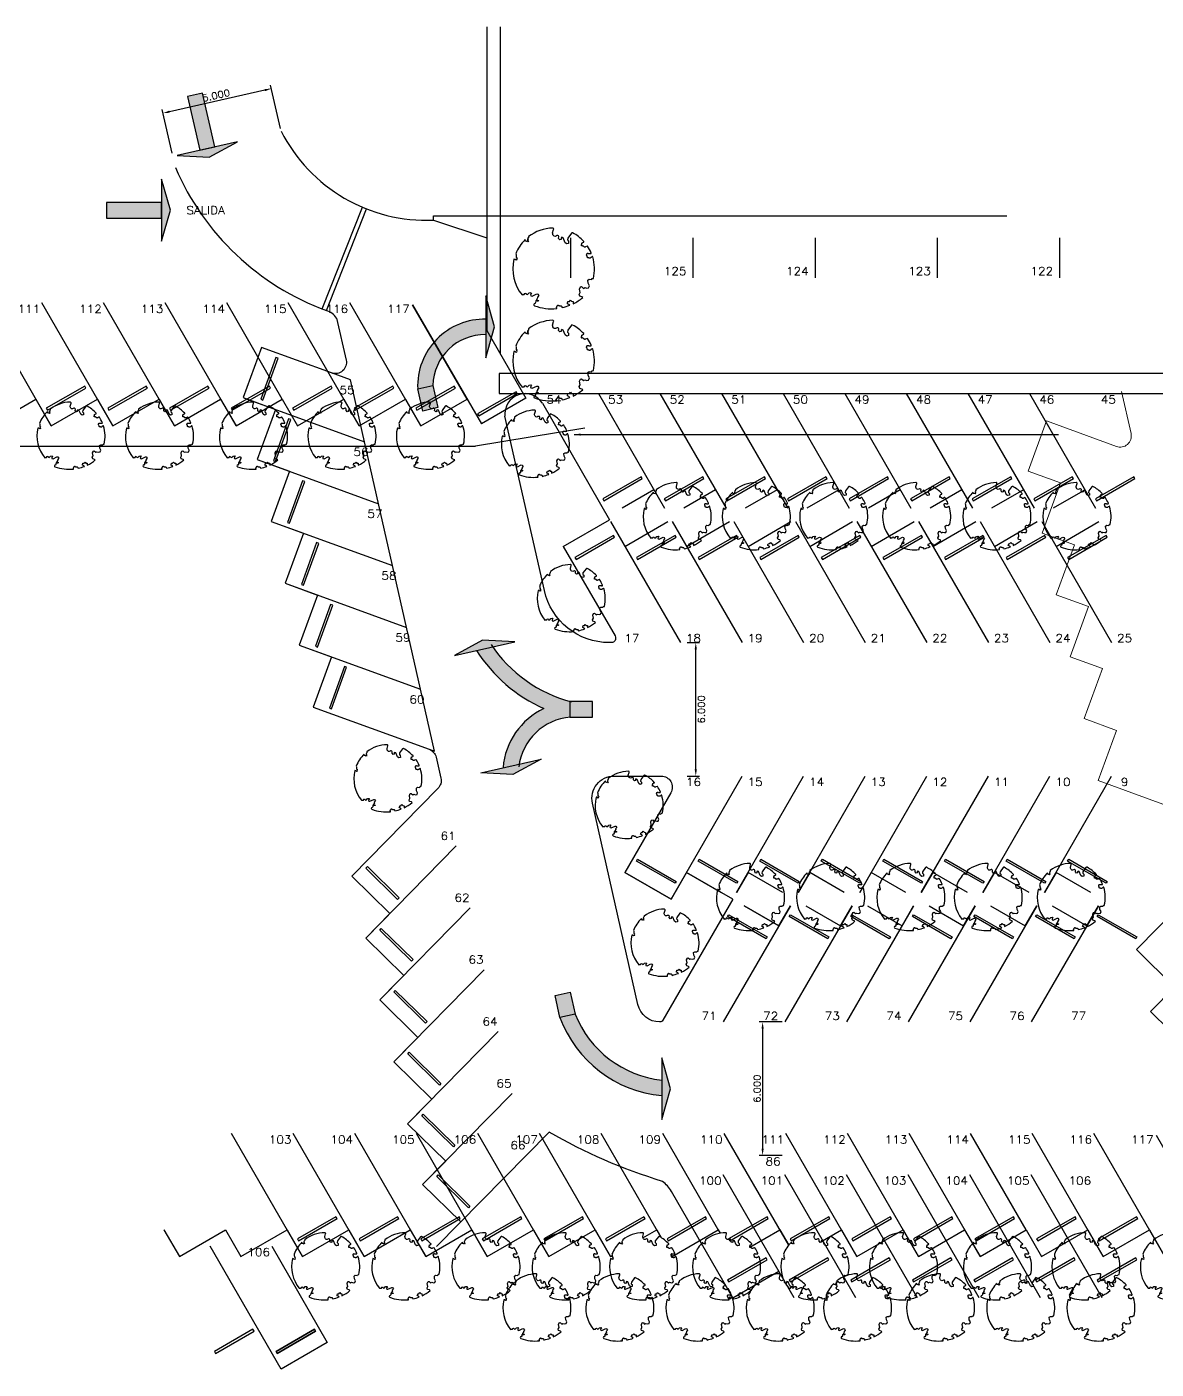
# Model space of a CAD drawing. Header units: centimetres. Extents: x 48 to 15845, y 265 to 7947.
# Drawn here: x 15561.4 to 15612.2, y 7860.3 to 7920.7 of the extents above; entities that cross this region are included whole.
import ezdxf

# ---------------------------------------------------------------- set-up
doc = ezdxf.new("R2010")
doc.units = ezdxf.units.CM
doc.header["$PDMODE"] = 3
for name, color, linetype in [('-fina', 1, 'Continuous'), ('-hatch', 1, 'Continuous'), ('a-cota-auxiliar', 1, 'Continuous'), ('a-muro', 5, 'Continuous'), ('a-text', 2, 'Continuous'), ('c-edif-exst', 3, 'Continuous'), ('c-esta', 1, 'Continuous'), ('c-prop', 5, 'Continuous'), ('p-banq', 2, 'Continuous'), ('p-plnt', 1, 'Continuous'), ('textos', 7, 'Continuous')]:
    doc.layers.add(name, color=color, linetype=linetype)
doc.layers.add('curvas', color=1, linetype='Continuous', lineweight=13)
doc.layers.get('0').freeze()
doc.styles.add('ROMAND', font='romand', dxfattribs={"width": 1.1})
doc.dimstyles.new('ZVA-1-1', dxfattribs={"dimtxt": 0.0015, "dimasz": 0.0015, "dimexe": 0.0008, "dimexo": 0.00063, "dimgap": 0.0005, "dimtad": 2, "dimtoh": 1, "dimdec": 3, "dimlfac": -1, "dimzin": 1, "dimdsep": 46, "dimtxsty": 'ROMAND', "dimcen": 0.0009, "dimclrd": 256, "dimclre": 256, "dimclrt": 2, "dimadec": 0, "dimazin": 0, "dimtfac": 1, "dimtdec": 3, "dimtmove": 2, "dimatfit": 3, "dimfxl": 1, "dimtolj": 1, "dimtzin": 1, "dimarcsym": 0})

# ---------------------------------------------------------------- blocks, each defined once
blk = doc.blocks.new('Tree2')
blk.add_lwpolyline([(3.08, 2.03), (3.09, 2.03), (3.1, 2.03), (3.11, 2.03), (3.12, 2.03), (3.13, 2.02), (3.13, 2.02), (3.14, 2.02), (3.15, 2.02), (3.16, 2.02), (3.17, 2.03), (3.19, 2.03), (3.2, 2.04), (3.21, 2.05), (3.23, 2.06), (3.24, 2.08), (3.3, 2.16, -0.52938), (3.37, 2.16, -0.087139), (3.9, 0.88, -0.372341), (3.84, 0.77), (3.28, 0.55), (3.09, 0.57), (3.02, 0.71), (2.8, 0.77), (2.71, 0.61), (2.78, 0.43), (3.18, 0.11), (3.2, -0.03), (3.11, -0.08), (2.99, -0.04), (2.92, -0.14), (3.02, -0.3), (3.2, -0.33, -0.504641), (3.19, -0.58, 0.331948), (3.12, -0.77, 0.282008), (3.39, -1.01), (3.74, -1, -0.512156), (3.84, -1.12, -0.16076), (2.42, -3.19), (2.29, -3.17), (2.21, -3.23), (2.14, -3.17), (2.07, -3.24), (2.02, -3.1), (1.91, -3.14), (1.93, -3.34), (1.93, -3.41), (2.06, -3.43, -0.106371), (0.47, -3.97), (0.41, -3.92), (0.3, -3.89), (0.24, -3.86), (0.13, -3.84), (0.14, -3.74), (0.02, -3.77), (-0.06, -3.7), (-0.13, -3.78), (-0.07, -3.88), (-0.09, -4, -0.236298), (-3.25, -2.33, 0.159625), (-3.16, -2.13, 0.350802), (-3, -2.03, -0.504641), (-3.05, -1.79), (-2.88, -1.72), (-2.81, -1.55), (-2.9, -1.46), (-3.01, -1.53), (-3.11, -1.49), (-3.11, -1.35), (-2.78, -0.97), (-2.77, -0.87), (-2.89, -0.73), (-3.09, -0.82), (-3.15, -0.78), (-3.34, -0.84), (-3.37, -0.63, 0.733583), (-3.44, -0.77, -0.861625), (-3.51, -0.88, 0.279978), (-3.76, -0.9), (-3.76, -0.91, -0.827056), (-3.96, -0.89, -0.116774), (-3.66, 1.3), (-3.63, 1.28), (-3.61, 1.27), (-3.6, 1.26), (-3.58, 1.25), (-3.57, 1.25), (-3.55, 1.25), (-3.54, 1.25), (-3.53, 1.25), (-3.52, 1.25), (-3.51, 1.25), (-3.51, 1.26), (-3.5, 1.26), (-3.49, 1.26), (-3.48, 1.27), (-3.47, 1.27), (-3.46, 1.27), (-3.45, 1.27), (-3.44, 1.28), (-3.43, 1.28), (-3.41, 1.28), (-3.4, 1.28), (-3.38, 1.29), (-3.37, 1.29), (-3.36, 1.29), (-3.35, 1.3), (-3.33, 1.31), (-3.32, 1.31), (-3.32, 1.32), (-3.31, 1.32), (-3.3, 1.33), (-3.3, 1.34), (-3.3, 1.34), (-3.3, 1.35), (-3.3, 1.36), (-3.3, 1.36), (-3.31, 1.37), (-3.31, 1.37), (-3.32, 1.38), (-3.32, 1.39), (-3.32, 1.4), (-3.33, 1.41), (-3.33, 1.42), (-3.33, 1.43), (-3.33, 1.44), (-3.33, 1.45), (-3.33, 1.47), (-3.33, 1.48), (-3.33, 1.49), (-3.33, 1.51), (-3.33, 1.52), (-3.33, 1.53), (-3.33, 1.55), (-3.33, 1.56), (-3.33, 1.58), (-3.32, 1.59), (-3.32, 1.6), (-3.31, 1.62), (-3.31, 1.63), (-3.31, 1.65), (-3.31, 1.67), (-3.33, 1.69), (-3.35, 1.72), (-3.39, 1.75), (-3.44, 1.78, -0.040997), (-3.02, 2.45), (-2.96, 2.33), (-2.94, 2.18), (-2.86, 2.17), (-2.71, 2.18), (-2.67, 2.31), (-2.51, 2.38), (-2.6, 2.51), (-2.58, 2.66), (-2.8, 2.73, -0.05814), (-1.97, 3.48), (-1.92, 3.38), (-1.92, 3.16), (-1.76, 3.05), (-1.56, 3.11), (-1.24, 2.95), (-1.01, 2.99), (-0.96, 3.08), (-1.08, 3.31), (-0.98, 3.41), (-0.97, 3.64), (-0.9, 3.79), (-0.68, 3.81), (-0.48, 3.63), (-0.2, 3.53), (-0.07, 3.63), (-0.03, 3.86), (0.06, 3.88), (0.11, 4, -0.13428), (2.13, 3.39, -0.541727), (2.13, 3.32), (2.04, 3.25), (1.99, 3.22), (1.96, 3.18), (1.94, 3.15), (1.93, 3.12), (1.93, 3.1), (1.93, 3.07), (1.93, 3.05), (1.93, 3.03), (1.93, 3.01), (1.93, 2.99), (1.93, 2.97), (1.93, 2.95), (1.93, 2.94), (1.93, 2.93), (1.94, 2.91), (1.95, 2.9), (1.96, 2.89), (1.97, 2.89), (1.99, 2.88), (2, 2.87), (2.02, 2.86), (2.04, 2.86), (2.05, 2.85), (2.07, 2.84), (2.08, 2.83), (2.09, 2.82), (2.11, 2.8), (2.12, 2.79), (2.13, 2.78), (2.14, 2.77), (2.15, 2.77), (2.17, 2.76), (2.18, 2.76), (2.2, 2.76), (2.21, 2.76), (2.23, 2.76), (2.25, 2.76), (2.26, 2.76), (2.28, 2.77), (2.29, 2.77), (2.3, 2.77), (2.31, 2.78), (2.32, 2.78), (2.33, 2.79), (2.34, 2.8), (2.34, 2.81), (2.35, 2.83), (2.35, 2.84), (2.35, 2.86), (2.35, 2.89), (2.36, 2.92), (2.36, 2.95), (2.37, 2.99), (2.37, 3.03), (2.4, 3.13, -0.543104), (2.46, 3.15, -0.046766), (3.01, 2.64, -0.385168), (3, 2.59), (2.9, 2.47), (2.87, 2.44), (2.85, 2.4), (2.84, 2.38), (2.84, 2.36), (2.85, 2.35), (2.86, 2.33), (2.86, 2.32), (2.87, 2.31), (2.88, 2.29), (2.88, 2.28), (2.89, 2.27), (2.89, 2.25), (2.9, 2.24), (2.9, 2.23), (2.9, 2.21), (2.91, 2.2), (2.91, 2.19), (2.91, 2.18), (2.91, 2.16), (2.92, 2.15), (2.92, 2.14), (2.92, 2.13), (2.92, 2.12), (2.91, 2.11), (2.91, 2.1), (2.91, 2.1), (2.91, 2.09), (2.9, 2.08), (2.9, 2.07), (2.9, 2.07), (2.9, 2.06), (2.91, 2.06), (2.91, 2.05), (2.92, 2.04), (2.93, 2.04), (2.94, 2.04), (2.95, 2.03), (2.96, 2.03), (2.97, 2.03), (2.99, 2.03), (3, 2.03), (3.01, 2.03), (3.03, 2.03), (3.04, 2.03), (3.06, 2.03), (3.07, 2.03)], format="xyb", close=True)
blk = doc.blocks.new('*D8')
at = {"layer": 'a-cota-auxiliar', "lineweight": -2}
for p, q in [((15591.136, 7892.971), (15591.677, 7892.971)), ((15591.517, 7887.271), (15591.517, 7892.671)), ((15591.136, 7886.971), (15591.677, 7886.971))]:
    blk.add_line(p, q, dxfattribs=at)
for points in [[(15591.467, 7892.671), (15591.567, 7892.671), (15591.517, 7892.971)], [(15591.467, 7887.271), (15591.567, 7887.271), (15591.517, 7886.971)]]:
    blk.add_solid(points, dxfattribs=at)
at = {"layer": 'Defpoints', "color": 0, "lineweight": -2}
for p in [(15591.01, 7892.971), (15591.517, 7892.971), (15591.01, 7886.971)]:
    blk.add_point(p, dxfattribs=at)
at = {"layer": 'a-cota-auxiliar', "color": 2, "insert": (15591.767, 7889.971), "char_height": 0.3, "attachment_point": 5, "rotation": 90, "style": 'ROMAND'}
blk.add_mtext('\\A1;6.000', dxfattribs=at)
blk = doc.blocks.new('*D9')
at = {"layer": 'a-cota-auxiliar', "lineweight": -2}
for p, q in [((15595.401, 7875.911), (15594.363, 7875.911)), ((15594.523, 7875.611), (15594.523, 7870.211)), ((15595.401, 7869.911), (15594.363, 7869.911))]:
    blk.add_line(p, q, dxfattribs=at)
for points in [[(15594.473, 7875.611), (15594.573, 7875.611), (15594.523, 7875.911)], [(15594.473, 7870.211), (15594.573, 7870.211), (15594.523, 7869.911)]]:
    blk.add_solid(points, dxfattribs=at)
at = {"layer": 'Defpoints', "color": 0, "lineweight": -2}
for p in [(15595.527, 7875.911), (15594.523, 7869.911), (15595.527, 7869.911)]:
    blk.add_point(p, dxfattribs=at)
at = {"layer": 'a-cota-auxiliar', "color": 2, "insert": (15594.273, 7872.911), "char_height": 0.3, "attachment_point": 5, "rotation": 90, "style": 'ROMAND'}
blk.add_mtext('\\A1;6.000', dxfattribs=at)
blk = doc.blocks.new('*D10')
at = {"layer": 'a-cota-auxiliar', "lineweight": -2}
for p, q in [((15572.829, 7916.094), (15572.388, 7918.043)), ((15572.13, 7917.821), (15567.839, 7916.851)), ((15567.952, 7914.991), (15567.511, 7916.941))]:
    blk.add_line(p, q, dxfattribs=at)
for points in [[(15572.119, 7917.87), (15572.141, 7917.772), (15572.423, 7917.887)], [(15567.828, 7916.9), (15567.85, 7916.802), (15567.546, 7916.785)]]:
    blk.add_solid(points, dxfattribs=at)
at = {"layer": 'Defpoints', "color": 0, "lineweight": -2}
for p in [(15567.546, 7916.785), (15572.856, 7915.971), (15567.979, 7914.868)]:
    blk.add_point(p, dxfattribs=at)
at = {"layer": 'a-cota-auxiliar', "color": 2, "insert": (15569.929, 7917.58), "char_height": 0.3, "attachment_point": 5, "rotation": 12.74116, "style": 'ROMAND'}
blk.add_mtext('\\A1;5.000', dxfattribs=at)

msp = doc.modelspace()

# ---------------------------------------------------------------- hatches: boundary and pattern name
at = {"layer": '-fina'}
for points in [[(15568.6467, 7917.5349), (15569.1939, 7915.1144), (15569.8741, 7915.2682), (15569.3268, 7917.6886)], [(15570.8929, 7915.4986), (15568.1751, 7914.884), (15569.6204, 7914.8091)], [(15567.4824, 7913.8104), (15567.4824, 7911.0239), (15567.8743, 7912.4172)], [(15565.0009, 7912.0685), (15567.4824, 7912.0685), (15567.4824, 7912.7658), (15565.0009, 7912.7658)], [(15582.0721, 7908.5641), (15582.0721, 7905.7777), (15582.464, 7907.1709)], [(15582.0721, 7906.8222), (15582.0721, 7907.5196, 0.4316939), (15579.0037, 7904.3816), (15579.6839, 7904.5354, -0.4128794)], [(15579.6839, 7904.5354), (15579.9085, 7903.542), (15579.2284, 7903.3882), (15579.0037, 7904.3816)], [(15580.6541, 7892.389), (15583.3719, 7893.0036), (15581.9266, 7893.0785)], [(15585.8436, 7889.6222), (15586.8622, 7889.6222), (15586.8622, 7890.3195), (15585.8436, 7890.3195)], [(15581.8449, 7887.1226), (15584.5627, 7887.7371), (15583.2902, 7887.0476)], [(15585.8623, 7877.2533), (15586.087, 7876.2598), (15585.4068, 7876.1061), (15585.1822, 7877.0995)], [(15586.087, 7876.2598), (15585.4068, 7876.1061, 0.2871567), (15589.9845, 7872.5965), (15589.9845, 7873.2975, -0.2765471)], [(15589.9845, 7874.3038), (15589.9845, 7871.5174), (15590.3764, 7872.9106)]]:
    msp.add_hatch(color=256, dxfattribs=at).paths.add_polyline_path(points)
h = msp.add_hatch(color=256, dxfattribs=at)
h.paths.add_polyline_path([(15584.6813, 7890.0091, 0.006588), (15584.6044, 7889.9709), (15585.8436, 7889.9709), (15585.8436, 7890.3195), (15585.8888, 7890.3195, -0.1767412), (15582.3787, 7892.779), (15582.013, 7892.6963), (15582.2, 7891.8693, 0.1129895)])
h.paths.add_polyline_path([(15583.0316, 7888.1915), (15583.2038, 7887.4298), (15583.5685, 7887.5123, -0.3371435), (15585.8436, 7889.6208), (15585.8436, 7889.9709), (15584.6044, 7889.9709, 0.1886687)])
h.paths.add_polyline_path([(15582.2, 7891.8693), (15582.013, 7892.6963), (15581.6501, 7892.6143, 0.0333479)])
h.paths.add_polyline_path([(15583.0316, 7888.1915, 0.06652), (15582.8448, 7887.3487), (15583.2038, 7887.4298)])

# ---------------------------------------------------------------- linework, layer by layer
at = {"layer": '-fina', "elevation": 113.4648}
for points in [[(15568.6467, 7917.5349), (15569.1939, 7915.1144), (15569.8741, 7915.2682), (15569.3268, 7917.6886)], [(15569.6204, 7914.8091), (15570.8929, 7915.4986), (15568.1751, 7914.884)], [(15567.8743, 7912.4172), (15567.4824, 7913.8104), (15567.4824, 7911.0239)], [(15565.0009, 7912.0685), (15567.4824, 7912.0685), (15567.4824, 7912.7658), (15565.0009, 7912.7658)], [(15582.464, 7907.1709), (15582.0721, 7908.5641), (15582.0721, 7905.7777)], [(15579.6839, 7904.5354), (15579.9085, 7903.542), (15579.2284, 7903.3882), (15579.0037, 7904.3816)], [(15581.9266, 7893.0785), (15580.6541, 7892.389), (15583.3719, 7893.0036)], [(15585.8436, 7889.6222), (15586.8622, 7889.6222), (15586.8622, 7890.3195), (15585.8436, 7890.3195)], [(15583.2902, 7887.0476), (15581.8449, 7887.1226), (15584.5627, 7887.7371)], [(15585.8623, 7877.2533), (15586.087, 7876.2598), (15585.4068, 7876.1061), (15585.1822, 7877.0995)], [(15590.3764, 7872.9106), (15589.9845, 7874.3038), (15589.9845, 7871.5174)]]:
    msp.add_lwpolyline(points, close=True, dxfattribs=at)
for points in [[(15574.7084, 7907.9815), (15576.5156, 7912.5532)], [(15574.8944, 7907.908), (15576.7016, 7912.4796)]]:
    msp.add_lwpolyline(points, dxfattribs=at)
at = {"layer": '-fina'}
for centre, radius, start, end in [((15582.0165, 7904.5048, 113.4648), 3.0153, 88.80634, 182.341235), ((15582.0266, 7904.4792, 113.4648), 2.3434, 89.062311, 178.625396), ((15587.504, 7896.3593, 113.4648), 6.252, 213.706625, 255.431127), ((15587.504, 7896.3593, 113.4648), 6.9493, 212.609129, 246.034985), ((15586.0919, 7887.0713, 113.4648), 3.2589, 115.646959, 175.116929), ((15586.0919, 7887.0713, 113.4648), 2.5616, 94.89273, 172.922407), ((15590.4992, 7878.008, 113.4648), 5.4359, 200.480157, 264.567255), ((15590.5089, 7878.0326, 113.4648), 4.7641, 201.845564, 263.680081)]:
    msp.add_arc(centre, radius, start, end, dxfattribs=at)
at = {"layer": '-hatch', "elevation": 113.4648}
msp.add_lwpolyline([(15579.1314, 7890.871), (15576.6142, 7902.0033), (15575.9849, 7904.7863), (15575.1242, 7905.0996), (15571.9778, 7906.2448), (15571.157, 7903.9895), (15572.6071, 7903.4617), (15571.7863, 7901.2065), (15573.2364, 7900.6787), (15572.4155, 7898.4234), (15573.8657, 7897.8956), (15573.0448, 7895.6403), (15574.495, 7895.1125), (15573.6741, 7892.8573), (15575.1243, 7892.3294), (15574.3034, 7890.0742), (15579.5168, 7888.1767), (15579.7607, 7888.0879)], close=True, dxfattribs=at)
at = {"layer": 'a-muro', "elevation": 113.4648}
for points in [[(15579.7156, 7911.9709), (15579.7156, 7912.1709)], [(15579.7156, 7912.1709), (15605.5156, 7912.1709)]]:
    msp.add_lwpolyline(points, dxfattribs=at)
at = {"layer": 'c-edif-exst', "elevation": 113.4648}
msp.add_lwpolyline([(15582.6767, 7904.169), (15613.6767, 7904.169), (15613.6767, 7905.069), (15582.6767, 7905.069)], close=True, dxfattribs=at)
at = {"layer": 'c-esta', "elevation": 113.4648}
for points in [[(15585.8847, 7911.1709), (15585.8847, 7909.3709)], [(15591.3847, 7911.1709), (15591.3847, 7909.3709)], [(15596.8847, 7911.1709), (15596.8847, 7909.3709)], [(15602.3847, 7911.1709), (15602.3847, 7909.3709)], [(15607.8847, 7911.1709), (15607.8847, 7909.3709)], [(15562.5169, 7902.7159), (15559.3241, 7908.2461)], [(15565.2882, 7902.7159), (15562.0953, 7908.2461)], [(15568.0594, 7902.7159), (15564.8666, 7908.2461)], [(15570.8307, 7902.7159), (15567.6379, 7908.2461)], [(15572.9092, 7903.9159), (15570.4092, 7908.2461)], [(15576.3733, 7902.7159), (15573.1805, 7908.2461)], [(15579.1446, 7902.7159), (15575.9517, 7908.2461)], [(15587.1325, 7904.1709), (15590.1093, 7899.015)], [(15589.9038, 7904.1709), (15592.8806, 7899.015)], [(15592.6751, 7904.1709), (15595.6519, 7899.015)], [(15595.4464, 7904.1709), (15598.4231, 7899.015)], [(15598.2177, 7904.1709), (15601.1944, 7899.015)], [(15600.9889, 7904.1709), (15603.9657, 7899.015)], [(15603.7602, 7904.1709), (15606.737, 7899.015)], [(15606.5315, 7904.1709), (15609.5083, 7899.015)], [(15571.2174, 7903.9675), (15576.6142, 7902.0033)], [(15571.7863, 7901.2065), (15577.2435, 7899.2202)], [(15589.6325, 7899.8407), (15588.2022, 7899.015)], [(15592.4038, 7899.8407), (15590.9735, 7899.015)], [(15595.1751, 7899.8407), (15593.7448, 7899.015)], [(15597.9464, 7899.8407), (15596.5161, 7899.015)], [(15600.7177, 7899.8407), (15599.2874, 7899.015)], [(15603.4889, 7899.8407), (15602.0586, 7899.015)], [(15606.2602, 7899.8407), (15604.8299, 7899.015)], [(15609.0315, 7899.8407), (15607.6012, 7899.015)], [(15572.4155, 7898.4234), (15577.8728, 7896.4371)], [(15587.6844, 7898.415), (15590.8276, 7892.9709)], [(15588.3276, 7897.301), (15590.257, 7898.415)], [(15590.4557, 7898.415), (15593.5989, 7892.9709)], [(15591.0989, 7897.301), (15593.0283, 7898.415)], [(15593.227, 7898.415), (15596.3701, 7892.9709)], [(15593.8701, 7897.301), (15595.7996, 7898.415)], [(15595.9983, 7898.415), (15599.1414, 7892.9709)], [(15596.6414, 7897.301), (15598.5709, 7898.415)], [(15598.7696, 7898.415), (15601.9127, 7892.9709)], [(15599.4127, 7897.301), (15601.3421, 7898.415)], [(15601.5408, 7898.415), (15604.684, 7892.9709)], [(15602.184, 7897.301), (15604.1134, 7898.415)], [(15604.3121, 7898.415), (15607.4553, 7892.9709)], [(15604.9553, 7897.301), (15606.8847, 7898.415)], [(15607.0834, 7898.415), (15610.2265, 7892.9709)], [(15607.7265, 7897.301), (15609.656, 7898.415)], [(15573.0448, 7895.6403), (15578.5021, 7893.654)], [(15573.6741, 7892.8573), (15579.1314, 7890.871)], [(15590.406, 7881.4407), (15593.5989, 7886.9709)], [(15593.3505, 7881.7407), (15596.3701, 7886.9709)], [(15596.1218, 7881.7407), (15599.1414, 7886.9709)], [(15598.8931, 7881.7407), (15601.9127, 7886.9709)], [(15601.6644, 7881.7407), (15604.684, 7886.9709)], [(15604.4356, 7881.7407), (15607.4553, 7886.9709)], [(15607.2069, 7881.7407), (15610.2265, 7886.9709)], [(15576.6641, 7879.685), (15580.7359, 7883.826)], [(15595.429, 7881.7407), (15593.8701, 7882.6407), (15593.3505, 7881.7407)], [(15598.2003, 7881.7407), (15596.6414, 7882.6407), (15596.1218, 7881.7407)], [(15600.9715, 7881.7407), (15599.4127, 7882.6407), (15598.8931, 7881.7407)], [(15603.7428, 7881.7407), (15602.184, 7882.6407), (15601.6644, 7881.7407)], [(15606.5141, 7881.7407), (15604.9553, 7882.6407), (15604.4356, 7881.7407)], [(15609.2854, 7881.7407), (15607.7265, 7882.6407), (15607.2069, 7881.7407)], [(15577.2934, 7876.902), (15581.3652, 7881.0429)], [(15595.7754, 7881.1407), (15592.7558, 7875.9106)], [(15595.2558, 7880.2407), (15593.6969, 7881.1407)], [(15593.6969, 7881.1407), (15595.2558, 7880.2407), (15595.7754, 7881.1407)], [(15598.5467, 7881.1407), (15595.5271, 7875.9106)], [(15596.4682, 7881.1407), (15598.0271, 7880.2407), (15598.5467, 7881.1407)], [(15601.318, 7881.1407), (15598.2983, 7875.9106)], [(15599.2395, 7881.1407), (15600.7983, 7880.2407), (15601.318, 7881.1407)], [(15604.0892, 7881.1407), (15601.0696, 7875.9106)], [(15602.0108, 7881.1407), (15603.5696, 7880.2407), (15604.0892, 7881.1407)], [(15606.8605, 7881.1407), (15603.8409, 7875.9106)], [(15604.7821, 7881.1407), (15606.3409, 7880.2407), (15606.8605, 7881.1407)], [(15609.6318, 7881.1407), (15606.6122, 7875.9106)], [(15607.5533, 7881.1407), (15609.1122, 7880.2407), (15609.6318, 7881.1407)], [(15577.9227, 7874.1189), (15581.9945, 7878.2598)], [(15578.552, 7871.3358), (15582.6238, 7875.4768)], [(15579.2263, 7868.5986), (15583.2531, 7872.6937)], [(15579.8556, 7865.8155), (15584.9142, 7870.96)], [(15595.9486, 7863.5109), (15592.7558, 7869.0411)], [(15598.7199, 7863.5109), (15595.5271, 7869.0411)], [(15601.4912, 7863.5109), (15598.2983, 7869.0411)], [(15604.2624, 7863.5109), (15601.0696, 7869.0411)], [(15607.0337, 7863.5109), (15603.8409, 7869.0411)], [(15609.805, 7863.5109), (15606.6122, 7869.0411)]]:
    msp.add_lwpolyline(points, dxfattribs=at)
for points in [[(15572.6276, 7905.7955), (15571.9436, 7903.9161), (15572.0375, 7903.8819), (15572.7216, 7905.7613)], [(15564.0221, 7904.5088), (15562.2901, 7903.5088), (15562.3401, 7903.4222), (15564.0721, 7904.4222)], [(15566.7934, 7904.5088), (15565.0614, 7903.5088), (15565.1114, 7903.4222), (15566.8434, 7904.4222)], [(15569.5647, 7904.5088), (15567.8326, 7903.5088), (15567.8826, 7903.4222), (15569.6147, 7904.4222)], [(15572.336, 7904.5088), (15570.6039, 7903.5088), (15570.6539, 7903.4222), (15572.386, 7904.4222)], [(15575.1073, 7904.5088), (15573.3752, 7903.5088), (15573.4252, 7903.4222), (15575.1573, 7904.4222)], [(15577.8785, 7904.5088), (15576.1465, 7903.5088), (15576.1965, 7903.4222), (15577.9285, 7904.4222)], [(15580.6498, 7904.5088), (15578.9178, 7903.5088), (15578.9678, 7903.4222), (15580.6998, 7904.4222)], [(15583.4329, 7904.2571), (15581.7009, 7903.2571), (15581.7509, 7903.1705), (15583.4829, 7904.1705)], [(15573.1965, 7903.0344), (15572.5124, 7901.155), (15572.6064, 7901.1208), (15573.2905, 7903.0002)], [(15573.8258, 7900.2513), (15573.1417, 7898.3719), (15573.2357, 7898.3377), (15573.9197, 7900.2171)], [(15587.3773, 7899.347), (15589.1093, 7900.347), (15589.0593, 7900.4336), (15587.3273, 7899.4336)], [(15590.1486, 7899.347), (15591.8806, 7900.347), (15591.8306, 7900.4336), (15590.0986, 7899.4336)], [(15592.9198, 7899.347), (15594.6519, 7900.347), (15594.6019, 7900.4336), (15592.8698, 7899.4336)], [(15595.6911, 7899.347), (15597.4232, 7900.347), (15597.3732, 7900.4336), (15595.6411, 7899.4336)], [(15598.4624, 7899.347), (15600.1945, 7900.347), (15600.1445, 7900.4336), (15598.4124, 7899.4336)], [(15601.2337, 7899.347), (15602.9657, 7900.347), (15602.9157, 7900.4336), (15601.1837, 7899.4336)], [(15604.005, 7899.347), (15605.737, 7900.347), (15605.687, 7900.4336), (15603.955, 7899.4336)], [(15606.7762, 7899.347), (15608.5083, 7900.347), (15608.4583, 7900.4336), (15606.7262, 7899.4336)], [(15609.5475, 7899.347), (15611.2796, 7900.347), (15611.2296, 7900.4336), (15609.4975, 7899.4336)], [(15586.1295, 7896.7082), (15587.8615, 7897.7082), (15587.8115, 7897.7948), (15586.0795, 7896.7948)], [(15588.9008, 7896.7082), (15590.6328, 7897.7082), (15590.5828, 7897.7948), (15588.8508, 7896.7948)], [(15591.6721, 7896.7082), (15593.4041, 7897.7082), (15593.3541, 7897.7948), (15591.6221, 7896.7948)], [(15594.4433, 7896.7082), (15596.1754, 7897.7082), (15596.1254, 7897.7948), (15594.3933, 7896.7948)], [(15597.2146, 7896.7082), (15598.9467, 7897.7082), (15598.8967, 7897.7948), (15597.1646, 7896.7948)], [(15599.9859, 7896.7082), (15601.718, 7897.7082), (15601.668, 7897.7948), (15599.9359, 7896.7948)], [(15602.7572, 7896.7082), (15604.4892, 7897.7082), (15604.4392, 7897.7948), (15602.7072, 7896.7948)], [(15605.5285, 7896.7082), (15607.2605, 7897.7082), (15607.2105, 7897.7948), (15605.4785, 7896.7948)], [(15608.2997, 7896.7082), (15610.0318, 7897.7082), (15609.9818, 7897.7948), (15608.2497, 7896.7948)], [(15574.4551, 7897.4682), (15573.771, 7895.5888), (15573.865, 7895.5546), (15574.549, 7897.434)], [(15575.0844, 7894.6852), (15574.4003, 7892.8058), (15574.4943, 7892.7716), (15575.1783, 7894.651)], [(15575.7137, 7891.9021), (15575.0296, 7890.0227), (15575.1236, 7889.9885), (15575.8076, 7891.8679)], [(15588.9008, 7883.2336), (15590.6328, 7882.2336), (15590.5828, 7882.147), (15588.8508, 7883.147)], [(15591.6721, 7883.2336), (15593.4041, 7882.2336), (15593.3541, 7882.147), (15591.6221, 7883.147)], [(15594.4433, 7883.2336), (15596.1754, 7882.2336), (15596.1254, 7882.147), (15594.3933, 7883.147)], [(15597.2146, 7883.2336), (15598.9467, 7882.2336), (15598.8967, 7882.147), (15597.1646, 7883.147)], [(15599.9859, 7883.2336), (15601.718, 7882.2336), (15601.668, 7882.147), (15599.9359, 7883.147)], [(15602.7572, 7883.2336), (15604.4892, 7882.2336), (15604.4392, 7882.147), (15602.7072, 7883.147)], [(15605.5285, 7883.2336), (15607.2605, 7882.2336), (15607.2105, 7882.147), (15605.4785, 7883.147)], [(15608.2997, 7883.2336), (15610.0318, 7882.2336), (15609.9818, 7882.147), (15608.2497, 7883.147)], [(15578.0943, 7881.4247), (15576.6682, 7882.827), (15576.7383, 7882.8983), (15578.1644, 7881.496)], [(15594.6826, 7879.6479), (15592.9505, 7880.6479), (15593.0005, 7880.7345), (15594.7326, 7879.7345)], [(15597.4539, 7879.6479), (15595.7218, 7880.6479), (15595.7718, 7880.7345), (15597.5039, 7879.7345)], [(15600.2251, 7879.6479), (15598.4931, 7880.6479), (15598.5431, 7880.7345), (15600.2751, 7879.7345)], [(15602.9964, 7879.6479), (15601.2644, 7880.6479), (15601.3144, 7880.7345), (15603.0464, 7879.7345)], [(15605.7677, 7879.6479), (15604.0356, 7880.6479), (15604.0856, 7880.7345), (15605.8177, 7879.7345)], [(15608.539, 7879.6479), (15606.8069, 7880.6479), (15606.8569, 7880.7345), (15608.589, 7879.7345)], [(15611.3103, 7879.6479), (15609.5782, 7880.6479), (15609.6282, 7880.7345), (15611.3603, 7879.7345)], [(15578.7235, 7878.6417), (15577.2975, 7880.0439), (15577.3676, 7880.1152), (15578.7937, 7878.713)], [(15579.3528, 7875.8586), (15577.9268, 7877.2608), (15577.9969, 7877.3322), (15579.4229, 7875.9299)], [(15579.9821, 7873.0755), (15578.5561, 7874.4778), (15578.6262, 7874.5491), (15580.0522, 7873.1468)], [(15580.6114, 7870.2924), (15579.1854, 7871.6947), (15579.2555, 7871.766), (15580.6815, 7870.3638)], [(15581.2858, 7867.5552), (15579.8597, 7868.9575), (15579.9298, 7869.0288), (15581.3559, 7867.6265)], [(15594.6826, 7865.3038), (15592.9505, 7864.3038), (15593.0005, 7864.2172), (15594.7326, 7865.2172)], [(15597.4539, 7865.3038), (15595.7218, 7864.3038), (15595.7718, 7864.2172), (15597.5039, 7865.2172)], [(15600.2251, 7865.3038), (15598.4931, 7864.3038), (15598.5431, 7864.2172), (15600.2751, 7865.2172)], [(15602.9964, 7865.3038), (15601.2644, 7864.3038), (15601.3144, 7864.2172), (15603.0464, 7865.2172)], [(15605.7677, 7865.3038), (15604.0356, 7864.3038), (15604.0856, 7864.2172), (15605.8177, 7865.2172)], [(15608.539, 7865.3038), (15606.8069, 7864.3038), (15606.8569, 7864.2172), (15608.589, 7865.2172)], [(15611.3103, 7865.3038), (15609.5782, 7864.3038), (15609.6282, 7864.2172), (15611.3603, 7865.2172)]]:
    msp.add_lwpolyline(points, close=True, dxfattribs=at)
at = {"layer": 'c-prop', "elevation": 113.4648}
msp.add_lwpolyline([(15521.1768, 7901.8063), (15581.6121, 7901.8063)], dxfattribs=at)
at = {"layer": 'c-prop'}
msp.add_arc((15579.4066, 7919.3221, 113.4648), 7.3578, 207.095426, 272.406917, dxfattribs=at)
at = {"layer": 'curvas', "elevation": 113.4648}
msp.add_lwpolyline([(15610.6735, 7904.2644), (15611.1008, 7902.3747, -0.5934093), (15610.4421, 7901.7946), (15607.2957, 7902.9398), (15606.4748, 7900.6846), (15607.925, 7900.1568), (15607.1041, 7897.9015), (15608.5543, 7897.3737), (15607.7334, 7895.1184), (15609.1836, 7894.5906), (15608.3627, 7892.3354), (15609.8129, 7891.8075), (15608.992, 7889.5523), (15610.4422, 7889.0245), (15609.6213, 7886.7692), (15609.6213, 7886.7692), (15614.8346, 7884.8717, -0.2551703)], format="xyb", dxfattribs=at)
msp.add_lwpolyline([(15615.2331, 7883.1095), (15611.3527, 7879.1631), (15611.3527, 7879.1631), (15613.064, 7877.4804), (15611.982, 7876.3801), (15613.6932, 7874.6973)], dxfattribs=at)
at = {"layer": 'Defpoints', "elevation": 113.4648}
for points in [[(15573.8225, 7865.36), (15570.6296, 7870.8901)], [(15576.5937, 7865.36), (15573.4009, 7870.8901)], [(15579.365, 7865.36), (15576.1722, 7870.8901)], [(15582.1363, 7865.36), (15578.9435, 7870.8901)], [(15584.9076, 7865.36), (15581.7148, 7870.8901)], [(15587.6789, 7865.36), (15584.4861, 7870.8901)], [(15589.9558, 7866.2162), (15587.2573, 7870.8901)], [(15592.6164, 7866.4079), (15590.0286, 7870.8901)], [(15595.6963, 7865.8734), (15592.7999, 7870.8901)], [(15598.764, 7865.36), (15595.5712, 7870.8901)], [(15601.5353, 7865.36), (15598.3425, 7870.8901)], [(15604.3066, 7865.36), (15601.1137, 7870.8901)], [(15606.385, 7866.56), (15603.885, 7870.8901)], [(15606.385, 7866.56), (15606.385, 7866.56), (15607.0778, 7865.36), (15609.1563, 7866.56), (15609.8491, 7865.36), (15611.9276, 7866.56), (15612.6204, 7865.36), (15614.6989, 7866.56), (15612.2442, 7870.8116)], [(15609.8491, 7865.36), (15606.6563, 7870.8901)], [(15612.6204, 7865.36), (15609.4276, 7870.8901)], [(15567.5871, 7866.56), (15567.5871, 7866.56), (15568.2799, 7865.36), (15570.3584, 7866.56), (15571.0512, 7865.36), (15573.1296, 7866.56), (15573.8225, 7865.36), (15575.9009, 7866.56), (15576.5937, 7865.36), (15578.6722, 7866.56), (15579.365, 7865.36), (15581.4435, 7866.56), (15582.1363, 7865.36), (15584.2148, 7866.56), (15584.9076, 7865.36), (15586.9861, 7866.56), (15587.6789, 7865.36), (15587.7589, 7865.4062)], [(15589.1376, 7866.2022), (15589.7573, 7866.56), (15589.9558, 7866.2162)], [(15590.4048, 7865.4385), (15590.4502, 7865.36), (15592.5286, 7866.56), (15592.6164, 7866.4079)], [(15593.946, 7865.7783), (15595.2999, 7866.56), (15595.6963, 7865.8734)], [(15597.1102, 7866.0051), (15598.0712, 7866.56), (15598.764, 7865.36), (15600.8425, 7866.56), (15601.5353, 7865.36), (15603.6137, 7866.56), (15604.3066, 7865.36), (15606.385, 7866.56), (15606.385, 7866.56), (15606.385, 7866.56), (15606.385, 7866.56)], [(15590.4502, 7865.36), (15590.4048, 7865.4385)]]:
    msp.add_lwpolyline(points, dxfattribs=at)
for points in [[(15575.3277, 7867.1528), (15573.5957, 7866.1528), (15573.6457, 7866.0662), (15575.3777, 7867.0662)], [(15578.099, 7867.1528), (15576.367, 7866.1528), (15576.417, 7866.0662), (15578.149, 7867.0662)], [(15580.8703, 7867.1528), (15579.1382, 7866.1528), (15579.1882, 7866.0662), (15580.9203, 7867.0662)], [(15583.6416, 7867.1528), (15581.9095, 7866.1528), (15581.9595, 7866.0662), (15583.6916, 7867.0662)], [(15586.4128, 7867.1528), (15584.6808, 7866.1528), (15584.7308, 7866.0662), (15586.4628, 7867.0662)], [(15589.1841, 7867.1528), (15587.4521, 7866.1528), (15587.5021, 7866.0662), (15589.2341, 7867.0662)], [(15591.9554, 7867.1528), (15590.2234, 7866.1528), (15590.2734, 7866.0662), (15592.0054, 7867.0662)], [(15594.7267, 7867.1528), (15592.9946, 7866.1528), (15593.0446, 7866.0662), (15594.7767, 7867.0662)], [(15597.498, 7867.1528), (15595.7659, 7866.1528), (15595.8159, 7866.0662), (15597.548, 7867.0662)], [(15600.2693, 7867.1528), (15598.5372, 7866.1528), (15598.5872, 7866.0662), (15600.3193, 7867.0662)], [(15603.0405, 7867.1528), (15601.3085, 7866.1528), (15601.3585, 7866.0662), (15603.0905, 7867.0662)], [(15605.8118, 7867.1528), (15604.0798, 7866.1528), (15604.1298, 7866.0662), (15605.8618, 7867.0662)], [(15608.5831, 7867.1528), (15606.851, 7866.1528), (15606.901, 7866.0662), (15608.6331, 7867.0662)], [(15611.3544, 7867.1528), (15609.6223, 7866.1528), (15609.6723, 7866.0662), (15611.4044, 7867.0662)], [(15571.5901, 7862.0895), (15569.8581, 7861.0895), (15569.9081, 7861.0029), (15571.6401, 7862.0029)], [(15574.3614, 7862.0895), (15572.6294, 7861.0895), (15572.6794, 7861.0029), (15574.4114, 7862.0029)]]:
    msp.add_lwpolyline(points, close=True, dxfattribs=at)
at = {"layer": 'p-banq'}
for p, q in [((15572.8561, 7860.2966, 113.4648), (15569.6633, 7865.8268, 113.4648)), ((15572.4346, 7865.8268, 113.4648), (15574.9346, 7861.4966, 113.4648)), ((15572.6294, 7861.0895, 113.4648), (15574.3614, 7862.0895, 113.4648)), ((15574.4114, 7862.0029, 113.4648), (15572.6794, 7861.0029, 113.4648)), ((15574.3614, 7862.0895, 113.4648), (15574.4114, 7862.0029, 113.4648)), ((15574.9346, 7861.4966, 113.4648), (15572.8561, 7860.2966, 113.4648)), ((15572.6794, 7861.0029, 113.4648), (15572.6294, 7861.0895, 113.4648)), ((15572.6294, 7861.0895, 113.4648), (15572.6294, 7861.0895, 113.4648))]:
    msp.add_line(p, q, dxfattribs=at)
at = {"layer": 'p-banq', "elevation": 113.4648}
for points in [[(15582.1134, 7920.6658), (15582.1134, 7907.0101)], [(15582.7134, 7920.6658), (15582.7134, 7905.9722)], [(15579.7156, 7911.9709), (15582.1156, 7911.1709)], [(15572.9092, 7903.9159), (15572.9092, 7903.9159), (15573.602, 7902.7159), (15575.6805, 7903.9159), (15576.3733, 7902.7159), (15578.4517, 7903.9159), (15579.1446, 7902.7159), (15581.223, 7903.9159), (15578.7684, 7908.1675)], [(15559.7456, 7902.7159), (15561.8241, 7903.9159), (15562.5169, 7902.7159), (15564.5953, 7903.9159), (15565.2882, 7902.7159), (15567.3666, 7903.9159), (15568.0594, 7902.7159), (15570.1379, 7903.9159), (15570.8307, 7902.7159), (15572.9092, 7903.9159), (15572.9092, 7903.9159), (15572.9092, 7903.9159), (15572.9092, 7903.9159)], [(15583.8739, 7903.9647), (15581.8675, 7902.8063)], [(15584.6121, 7903.7363), (15587.6348, 7898.501)], [(15585.5563, 7897.301), (15587.6348, 7898.501)], [(15588.3276, 7882.6407), (15590.406, 7881.4407)], [(15593.1773, 7881.4407), (15591.0989, 7882.6407), (15590.406, 7881.4407), (15588.3276, 7882.6407)], [(15591.0989, 7882.6407), (15592.6577, 7881.7407)], [(15580.9376, 7866.9159), (15579.2263, 7868.5986)], [(15593.1773, 7863.5109), (15595.2558, 7864.7109)]]:
    msp.add_lwpolyline(points, dxfattribs=at)
for points in [[(15575.3556, 7907.5694), (15575.7829, 7905.6797, -0.5934093), (15575.1242, 7905.0996), (15571.9778, 7906.2448), (15571.157, 7903.9895), (15572.6071, 7903.4617), (15571.7863, 7901.2065), (15573.2364, 7900.6787), (15572.4155, 7898.4234), (15573.8657, 7897.8956), (15573.0448, 7895.6403), (15574.495, 7895.1125), (15573.6741, 7892.8573), (15575.1243, 7892.3294), (15574.3034, 7890.0742), (15574.3034, 7890.0742), (15579.5168, 7888.1767, -0.2551703), (15579.8334, 7887.8171), (15580.0464, 7886.8753, -0.2551703), (15579.9152, 7886.4144), (15576.0348, 7882.4681), (15576.0348, 7882.4681), (15577.7461, 7880.7854), (15576.6641, 7879.685), (15578.3754, 7878.0023), (15577.2934, 7876.902), (15579.0047, 7875.2192), (15577.9227, 7874.1189), (15579.6339, 7872.4362), (15578.552, 7871.3358), (15580.2632, 7869.6531), (15579.2263, 7868.5986), (15580.9376, 7866.9159), (15580.9376, 7866.9159)], [(15585.5563, 7897.301), (15587.8831, 7893.2709, -0.5773503), (15587.7099, 7892.9709), (15587.6311, 7892.9709, -0.3504833), (15584.705, 7895.3092), (15582.9317, 7903.1517)], [(15593.1773, 7881.4407), (15590.0278, 7875.9856, -0.2679492), (15589.8979, 7875.9106), (15589.8904, 7875.9106, -0.3504833), (15588.915, 7876.6901), (15586.8664, 7885.7503, -0.4809513), (15587.8418, 7886.9709), (15589.9615, 7886.9709, -0.5773503), (15590.3946, 7886.2209), (15588.3276, 7882.6407)], [(15590.0168, 7868.7423, -0.0576442), (15584.9142, 7870.96, -0.0742037)], [(15593.1773, 7863.5109), (15590.4175, 7868.2911, 0.1016255), (15590.0168, 7868.7423, 0.1016255)]]:
    msp.add_lwpolyline(points, format="xyb", dxfattribs=at)
at = {"layer": 'p-banq'}
for centre, radius, start, end in [((15578.9687, 7919.0203, 113.4648), 11.8357, 203.324349, 249.864482), ((15574.6401, 7907.0781, 113.4648), 0.8679, 34.472947, 72.966474), ((15583.8358, 7903.2602, 113.4648), 0.9107, 31.522714, 186.840716)]:
    msp.add_arc(centre, radius, start, end, dxfattribs=at)
at = {"layer": 'textos'}
for p, q in [((15578.7684, 7908.1675, 113.4648), (15581.8675, 7902.8063, 113.4648)), ((15582.1134, 7907.0101, 113.4648), (15583.8739, 7903.9647, 113.4648)), ((15586.5205, 7902.619, 113.4648), (15581.6121, 7901.8063, 113.4648))]:
    msp.add_line(p, q, dxfattribs=at)

# ---------------------------------------------------------------- block references
at = {"layer": 'Defpoints', "ltscale": 0.5, "xscale": -0.3828595169046051, "yscale": 0.3828595169043183, "zscale": 0.3828595169048441, "rotation": 254.9999999999413}
for p in [(15574.8615, 7864.903, 113.4648), (15578.4692, 7864.903, 113.4648), (15582.0769, 7864.903, 113.4648), (15585.6846, 7864.903, 113.4648), (15589.1679, 7864.903, 113.4648), (15592.9001, 7864.903, 113.4648), (15596.881, 7864.903, 113.4648), (15600.8619, 7864.903, 113.4648), (15605.0916, 7864.903, 113.4648), (15609.0725, 7864.903, 113.4648), (15613.0535, 7864.903, 113.4648)]:
    msp.add_blockref('Tree2', p, dxfattribs=at)
at = {"layer": 'p-plnt', "ltscale": 0.5}
for p, xscale, yscale, zscale, rotation in [((15585.1207, 7909.7765, 113.4648), -0.4594314202859465, 0.4594314202850001, 0.4594314202858243, 255.0000000000963), ((15585.1207, 7905.63, 113.4648), -0.4594314202859465, 0.4594314202850001, 0.4594314202858243, 255.0000000000963), ((15563.4051, 7902.2589, 113.4648), -0.3828595169046051, 0.3828595169043183, 0.3828595169048441, 254.9999999999413), ((15567.3861, 7902.2589, 113.4648), -0.3828595169046051, 0.3828595169043183, 0.3828595169048441, 254.9999999999413), ((15571.6158, 7902.2589, 113.4648), -0.3828595169046051, 0.3828595169043183, 0.3828595169048441, 254.9999999999413), ((15575.5967, 7902.2589, 113.4648), -0.3828595169046051, 0.3828595169043183, 0.3828595169048441, 254.9999999999413), ((15579.5776, 7902.2589, 113.4648), -0.3828595169046051, 0.3828595169043183, 0.3828595169048441, 254.9999999999413), ((15584.2996, 7901.897, 113.4648), -0.3828595169046051, 0.3828595169043183, 0.3828595169048441, 254.9999999999413), ((15590.6799, 7898.6394, 113.4648), -0.3828595169046051, 0.3828595169043183, 0.3828595169048441, 254.9999999999413), ((15594.2411, 7898.6394, 113.4648), -0.3828595169046051, 0.3828595169043183, 0.3828595169048441, 254.9999999999413), ((15597.7244, 7898.6394, 113.4648), -0.3828595169046051, 0.3828595169043183, 0.3828595169048441, 254.9999999999413), ((15601.4565, 7898.6394, 113.4648), -0.3828595169046051, 0.3828595169043183, 0.3828595169048441, 254.9999999999413), ((15605.0642, 7898.6394, 113.4648), -0.3828595169046051, 0.3828595169043183, 0.3828595169048441, 254.9999999999413), ((15608.6719, 7898.6394, 113.4648), -0.3828595169046051, 0.3828595169043183, 0.3828595169048441, 254.9999999999413), ((15585.9129, 7894.954, 113.4648), -0.3828595169046051, 0.3828595169043183, 0.3828595169048441, 254.9999999999413), ((15577.6606, 7886.8504, 113.4648), -0.3828595169046051, 0.3828595169043183, 0.3828595169048441, 254.9999999999413), ((15588.5189, 7885.6553, 113.4648), -0.3828595169046051, 0.3828595169043183, 0.3828595169048441, 254.9999999999413), ((15593.9791, 7881.5109, 113.4648), -0.3828595169046051, 0.3828595169043183, 0.3828595169048441, 254.9999999999413), ((15597.5868, 7881.5109, 113.4648), -0.3828595169046051, 0.3828595169043183, 0.3828595169048441, 254.9999999999413), ((15601.1945, 7881.5109, 113.4648), -0.3828595169046051, 0.3828595169043183, 0.3828595169048441, 254.9999999999413), ((15604.6778, 7881.5109, 113.4648), -0.3828595169046051, 0.3828595169043183, 0.3828595169048441, 254.9999999999413), ((15608.4099, 7881.5109, 113.4648), -0.3828595169046051, 0.3828595169043183, 0.3828595169048441, 254.9999999999413), ((15590.1321, 7879.4562, 113.4648), -0.3828595169046051, 0.3828595169043183, 0.3828595169048441, 254.9999999999413), ((15584.3673, 7863.0539, 113.4648), -0.3828595169046051, 0.3828595169043183, 0.3828595169048441, 254.9999999999413), ((15588.0994, 7863.0539, 113.4648), -0.3828595169046051, 0.3828595169043183, 0.3828595169048441, 254.9999999999413), ((15591.7071, 7863.0539, 113.4648), -0.3828595169046051, 0.3828595169043183, 0.3828595169048441, 254.9999999999413), ((15595.3148, 7863.0539, 113.4648), -0.3828595169046051, 0.3828595169043183, 0.3828595169048441, 254.9999999999413), ((15598.7981, 7863.0539, 113.4648), -0.3828595169046051, 0.3828595169043183, 0.3828595169048441, 254.9999999999413), ((15602.5302, 7863.0539, 113.4648), -0.3828595169046051, 0.3828595169043183, 0.3828595169048441, 254.9999999999413), ((15606.1379, 7863.0539, 113.4648), -0.3828595169046051, 0.3828595169043183, 0.3828595169048441, 254.9999999999413), ((15609.7456, 7863.0539, 113.4648), -0.3828595169046051, 0.3828595169043183, 0.3828595169048441, 254.9999999999413)]:
    msp.add_blockref('Tree2', p, dxfattribs=dict(at, xscale=xscale, yscale=yscale, zscale=zscale, rotation=rotation))

# ---------------------------------------------------------------- texts
at = {"layer": 'a-text', "char_height": 0.36, "attachment_point": 5, "style": 'ROMAND'}
for s, insert in [('SALIDA', (15569.462, 7912.4172, 113.4648)), ('125', (15590.5861, 7909.6803, 113.4648)), ('124', (15596.0861, 7909.6803, 113.4648)), ('123', (15601.5861, 7909.6803, 113.4648)), ('122', (15607.0861, 7909.6803, 113.4648)), ('111', (15561.5097, 7907.9789, 113.4648)), ('112', (15564.281, 7907.9789, 113.4648)), ('113', (15567.0523, 7907.9789, 113.4648)), ('114', (15569.8236, 7907.9789, 113.4648)), ('115', (15572.5948, 7907.9789, 113.4648)), ('116', (15575.3661, 7907.9789, 113.4648)), ('117', (15578.1374, 7907.9789, 113.4648)), ('55', (15575.8235, 7904.3326, 113.4648)), ('54', (15585.1394, 7903.9037, 113.4648)), ('53', (15587.9107, 7903.9037, 113.4648)), ('52', (15590.682, 7903.9037, 113.4648)), ('51', (15593.4533, 7903.9037, 113.4648)), ('50', (15596.2245, 7903.9037, 113.4648)), ('49', (15598.9958, 7903.9037, 113.4648)), ('48', (15601.7671, 7903.9037, 113.4648)), ('47', (15604.5384, 7903.9037, 113.4648)), ('46', (15607.3097, 7903.9037, 113.4648)), ('45', (15610.0809, 7903.9037, 113.4648)), ('56', (15576.4528, 7901.5495, 113.4648)), ('57', (15577.0821, 7898.7664, 113.4648)), ('58', (15577.7114, 7895.9834, 113.4648)), ('59', (15578.3407, 7893.2003, 113.4648)), ('17', (15588.6419, 7893.1702, 113.4648)), ('18', (15591.4132, 7893.1702, 113.4648)), ('19', (15594.1845, 7893.1702, 113.4648)), ('20', (15596.9558, 7893.1702, 113.4648)), ('21', (15599.727, 7893.1702, 113.4648)), ('22', (15602.4983, 7893.1702, 113.4648)), ('23', (15605.2696, 7893.1702, 113.4648)), ('24', (15608.0409, 7893.1702, 113.4648)), ('25', (15610.8122, 7893.1702, 113.4648)), ('60', (15578.97, 7890.4172, 113.4648)), ('16', (15591.4132, 7886.7037, 113.4648)), ('15', (15594.1845, 7886.7037, 113.4648)), ('14', (15596.9558, 7886.7037, 113.4648)), ('13', (15599.727, 7886.7037, 113.4648)), ('12', (15602.4983, 7886.7037, 113.4648)), ('11', (15605.2696, 7886.7037, 113.4648)), ('10', (15608.0409, 7886.7037, 113.4648)), ('9', (15610.8122, 7886.7037, 113.4648)), ('61', (15580.3691, 7884.2805, 113.4648)), ('62', (15580.9984, 7881.4974, 113.4648)), ('63', (15581.6277, 7878.7144, 113.4648)), ('71', (15592.1168, 7876.1801, 113.4648)), ('72', (15594.8881, 7876.1801, 113.4648)), ('73', (15597.6594, 7876.1801, 113.4648)), ('74', (15600.4306, 7876.1801, 113.4648)), ('75', (15603.2019, 7876.1801, 113.4648)), ('76', (15605.9732, 7876.1801, 113.4648)), ('77', (15608.7445, 7876.1801, 113.4648)), ('64', (15582.2569, 7875.9313, 113.4648)), ('65', (15582.8862, 7873.1482, 113.4648)), ('66', (15583.5155, 7870.3651, 113.4648)), ('86', (15594.9948, 7869.6411, 113.4648)), ('100', (15592.1701, 7868.7739, 113.4648)), ('101', (15594.9414, 7868.7739, 113.4648)), ('102', (15597.7127, 7868.7739, 113.4648)), ('103', (15600.484, 7868.7739, 113.4648)), ('104', (15603.2553, 7868.7739, 113.4648)), ('105', (15606.0266, 7868.7739, 113.4648)), ('106', (15608.7978, 7868.7739, 113.4648))]:
    msp.add_mtext(s, dxfattribs=dict(at, insert=insert))
at = {"layer": 'Defpoints', "char_height": 0.36, "attachment_point": 5, "style": 'ROMAND'}
for s, insert in [('103', (15572.8153, 7870.623, 113.4648)), ('104', (15575.5866, 7870.623, 113.4648)), ('105', (15578.3579, 7870.623, 113.4648)), ('106', (15581.1291, 7870.623, 113.4648)), ('107', (15583.9004, 7870.623, 113.4648)), ('108', (15586.6717, 7870.623, 113.4648)), ('109', (15589.443, 7870.623, 113.4648)), ('110', (15592.2143, 7870.623, 113.4648)), ('111', (15594.9855, 7870.623, 113.4648)), ('112', (15597.7568, 7870.623, 113.4648)), ('113', (15600.5281, 7870.623, 113.4648)), ('114', (15603.2994, 7870.623, 113.4648)), ('115', (15606.0707, 7870.623, 113.4648)), ('116', (15608.842, 7870.623, 113.4648)), ('117', (15611.6132, 7870.623, 113.4648)), ('106', (15571.849, 7865.5596, 113.4648))]:
    msp.add_mtext(s, dxfattribs=dict(at, insert=insert))

# ---------------------------------------------------------------- dimensions: what is measured, and where the dimension line sits
at = {"layer": 'a-cota-auxiliar'}
for p1, p2, distance, picture, middle in [((15572.8564, 7915.9709, 113.4648), (15567.9795, 7914.8681, 113.4648), -1.9648, '*D10', (15569.9294, 7917.5798, 113.4648)), ((15591.01, 7886.9709, 113.4648), (15591.01, 7892.9709, 113.4648), -0.5071, '*D8', (15591.767, 7889.9709, 113.4648)), ((15595.5271, 7875.9106, 113.4648), (15595.5271, 7869.9106, 113.4648), -1.0041, '*D9', (15594.273, 7872.9106, 113.4648))]:
    dim = msp.add_aligned_dim(p1=p1, p2=p2, distance=distance, dimstyle='ZVA-1-1', override={"dimscale": 200}, dxfattribs=at)
    dim.commit()
    dim.dimension.update_dxf_attribs({"geometry": picture, "text_midpoint": middle})

# ---------------------------------------------------------------- leaders
at = {"layer": 'a-text'}
msp.add_leader([(15586.0431, 7902.3273, 113.4648), (15607.8372, 7902.3273, 113.4648)], dimstyle='ZVA-1-1', override={"dimscale": 200}, dxfattribs=at)

doc.saveas('drawing.dxf')
